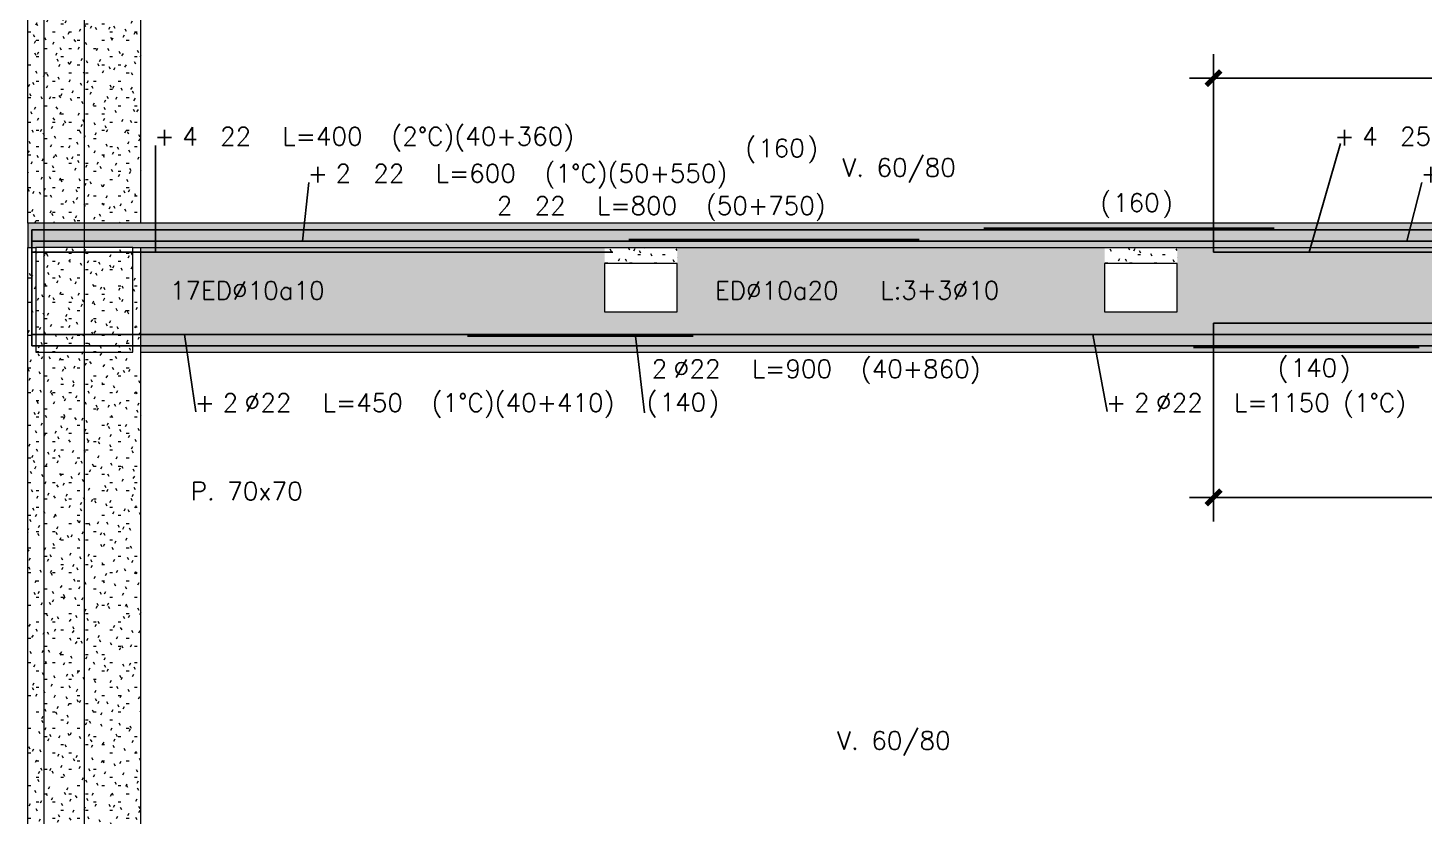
# Model space of a CAD drawing. Extents: x -10459 to 16942, y -13088 to 14608.
# Drawn here: x 406 to 1271, y 1804 to 2292 of the extents above; entities that cross this region are included whole.
import ezdxf
from ezdxf.enums import TextEntityAlignment as Align

# ---------------------------------------------------------------- set-up
doc = ezdxf.new("R2010")
doc.units = 0
doc.header["$LTSCALE"] = 30
doc.header["$MEASUREMENT"] = 0
doc.linetypes.add("EJE1-1'$0$RLE-PROYECCION", pattern=[0.71438, 0.47625, -0.23813])
doc.layers.get('0').update_dxf_attribs({"linetype": 'CONTINUOUS'})
doc.layers.add("EJE1-1'$0$RLA-ACHURADO", color=30, linetype="EJE1-1'$0$RLE-PROYECCION", lineweight=15, transparency=0.7)
for name, color, linetype, lineweight in [("EJE1-1'$0$RLA-CONTORNO", 30, 'CONTINUOUS', 15), ("EJE1-1'$0$RLA-EJES", 1, 'CONTINUOUS', 9), ("EJE1-1'$0$RLA-TEXTOS-1", 9, 'CONTINUOUS', 9)]:
    doc.layers.add(name, color=color, linetype=linetype, lineweight=lineweight)
doc.layers.add("EJE1-1'$0$RLA-FE", color=7, linetype='CONTINUOUS')
doc.layers.add("EJE1-1'$0$RLA-TEXTOS-FE", color=9, linetype='CONTINUOUS')
doc.styles.add("EJE1-1'$0$RomanS", font='romans.shx', dxfattribs={"height": 11.25})
doc.dimstyles.new("EJE1-1'$0$ING50", dxfattribs={"dimscale": 50, "dimtxt": 0.27, "dimasz": 0.3, "dimexe": 0, "dimexo": 0, "dimgap": 0.1, "dimtad": 1, "dimdec": 1, "dimzin": 12, "dimdsep": 46, "dimtxsty": "EJE1-1'$0$RomanS", "dimblk": "EJE1-1'$0$TICK1", "dimblk1": "EJE1-1'$0$TICK1", "dimblk2": "EJE1-1'$0$TICK1", "dimcen": 0.09, "dimclrd": 2, "dimclre": 1, "dimclrt": 3, "dimadec": 0, "dimazin": 0, "dimtfac": 1, "dimtdec": 0, "dimtix": 1, "dimtmove": 2, "dimatfit": 3, "dimldrblk": "EJE1-1'$0$TICK1", "dimfxl": 0, "dimfxlon": 1, "dimtolj": 1, "dimtzin": 0, "dimarcsym": 0})
pattern_1 = [(0, (-234.281, -2576.79), (20.32, 5.08), [1.676, -13.564, 1.676, -13.564, -81.28]), (0, (-234.281, -2576.79), (20.32, 5.08), [-30.48, 1.676, -28.804, 1.676, -13.564, -35.56]), (0, (-234.281, -2576.79), (20.32, 5.08), [-76.2, 1.676, -8.484, 1.676, -23.724]), (120, (-226.661, -2574.25), (-14.559409, 15.057636), [1.676, -13.564, 1.676, -13.564, -81.28]), (120, (-226.661, -2574.25), (-14.559409, 15.057636), [-30.48, 1.676, -28.804, 1.676, -13.564, -35.56]), (120, (-226.661, -2574.25), (-14.559409, 15.057636), [-76.2, 1.676, -8.484, 1.676, -23.724]), (240, (-224.121, -2564.09), (-5.760591, -20.137636), [1.676, -13.564, 1.676, -13.564, -81.28]), (240, (-224.121, -2564.09), (-5.760591, -20.137636), [-30.48, 1.676, -28.804, 1.676, -13.564, -35.56]), (240, (-224.121, -2564.09), (-5.760591, -20.137636), [-76.2, 1.676, -8.484, 1.676, -23.724])]

# ---------------------------------------------------------------- blocks, each defined once
blk = doc.blocks.new('*U101')
at = {"layer": "EJE1-1'$0$RLA-FE"}
for p, q in [((0, -50), (0, 0)), ((0, 0), (668.21, 0)), ((668.21, 0), (718.21, 0)), ((718.21, 0), (750, 0)), ((750, 0), (750, 0))]:
    blk.add_line(p, q, dxfattribs=at)
at = {"layer": "EJE1-1'$0$RLA-FE", "color": 3, "style": "EJE1-1'$0$RomanS", "flags": 8}
for tag, p in [('F=', (283.44, 9.32)), ('NUM', (297.85, 9.32))]:
    blk.add_attdef(tag, text='', height=11.25, dxfattribs=at).set_placement(p, align=Align.RIGHT)
at = {"layer": "EJE1-1'$0$RLA-FE", "color": 3, "style": "EJE1-1'$0$RomanS"}
for tag, p, flags in [('PHI', (301.74, 9.54), 14), ('DIAM', (311.6, 9.32), 12), ('MINUS', (333.62, 9.32), 13), ('MARK', (347.01, 9.32), 13), ('TEXTO_FE1', (350.31, 9.32), 8), ('TEXTO_FE2', (417.83, 9.34), 8), ('TIPO', (373.8, -75.78), 13), ('NVECES', (359.93, -94.72), 13), ('NUMFE', (363.86, -114.48), 13), ('CAPA', (372.06, -133.6), 13), ('DESPLAZA', (278.34, -151.59), 13), ('ESPACIO', (284.39, -169.95), 13), ('CANT', (298.23, -188.75), 13)]:
    blk.add_attdef(tag, p, '', height=11.25, dxfattribs=dict(at, flags=flags))
blk = doc.blocks.new('*U92')
at = {"layer": "EJE1-1'$0$RLA-FE"}
for q in [(0, 0), (1068.21, 0)]:
    blk.add_line((0, 0), q, dxfattribs=at)
at = {"layer": "EJE1-1'$0$RLA-FE", "color": 3, "style": "EJE1-1'$0$RomanS", "flags": 8}
for tag, p in [('F=', (483.44, 9.32)), ('NUM', (497.85, 9.32))]:
    blk.add_attdef(tag, text='', height=11.25, dxfattribs=at).set_placement(p, align=Align.RIGHT)
at = {"layer": "EJE1-1'$0$RLA-FE", "color": 3, "style": "EJE1-1'$0$RomanS"}
for tag, p, flags in [('PHI', (501.74, 9.54), 14), ('DIAM', (511.6, 9.32), 12), ('MINUS', (533.62, 9.32), 13), ('MARK', (547.01, 9.32), 13), ('TEXTO_FE1', (550.31, 9.32), 8), ('TEXTO_FE2', (617.83, 9.34), 8), ('TIPO', (573.8, -75.78), 13), ('NVECES', (559.93, -94.72), 13), ('NUMFE', (563.86, -114.48), 13), ('CAPA', (572.06, -133.6), 13), ('DESPLAZA', (278.34, -151.59), 13), ('ESPACIO', (284.39, -169.95), 13), ('CANT', (298.23, -188.75), 13)]:
    blk.add_attdef(tag, p, '', height=11.25, dxfattribs=dict(at, flags=flags))
blk = doc.blocks.new('*U105')
at = {"layer": "EJE1-1'$0$RLA-FE", "color": 6}
blk.add_line((0, 1), (180, 1), dxfattribs=at)
at = {"layer": "EJE1-1'$0$RLA-FE", "color": 3, "style": "EJE1-1'$0$RomanS", "flags": 8}
for tag, p in [('(', (75.66, 11.14)), ('EMP', (94.68, 11.14)), (')', (113.99, 11.14))]:
    blk.add_attdef(tag, text='', height=11.25, dxfattribs=at).set_placement(p, align=Align.CENTER)
blk = doc.blocks.new('*U93')
at = {"layer": "EJE1-1'$0$RLA-FE"}
for p, q in [((0, -50), (0, 0)), ((0, 0), (468.21, 0)), ((468.21, 0), (518.21, 0)), ((518.21, 0), (550, 0)), ((550, 0), (550, 0))]:
    blk.add_line(p, q, dxfattribs=at)
at = {"layer": "EJE1-1'$0$RLA-FE", "color": 3, "style": "EJE1-1'$0$RomanS", "flags": 8}
for tag, p in [('F=', (183.44, 36.32)), ('NUM', (197.85, 36.32))]:
    blk.add_attdef(tag, text='', height=11.25, dxfattribs=at).set_placement(p, align=Align.RIGHT)
at = {"layer": "EJE1-1'$0$RLA-FE", "color": 3, "style": "EJE1-1'$0$RomanS"}
for tag, p, flags in [('PHI', (201.74, 36.54), 14), ('DIAM', (211.6, 36.32), 12), ('MINUS', (233.62, 36.32), 13), ('MARK', (247.01, 36.32), 13), ('TEXTO_FE1', (250.31, 36.32), 8), ('TEXTO_FE2', (317.83, 36.34), 8), ('TIPO', (273.8, -75.78), 13), ('NVECES', (259.93, -94.72), 13), ('NUMFE', (263.86, -114.48), 13), ('CAPA', (272.06, -133.6), 13), ('DESPLAZA', (278.34, -151.59), 13), ('ESPACIO', (284.39, -169.95), 13), ('CANT', (298.23, -188.75), 13)]:
    blk.add_attdef(tag, p, '', height=11.25, dxfattribs=dict(at, flags=flags))
blk = doc.blocks.new('*U94')
at = {"layer": "EJE1-1'$0$RLA-FE"}
for q in [(0, 0), (1068.21, 0)]:
    blk.add_line((0, 0), q, dxfattribs=at)
at = {"layer": "EJE1-1'$0$RLA-FE", "color": 3, "style": "EJE1-1'$0$RomanS", "flags": 8}
for tag, p in [('F=', (483.44, 36.32)), ('NUM', (497.85, 36.32))]:
    blk.add_attdef(tag, text='', height=11.25, dxfattribs=at).set_placement(p, align=Align.RIGHT)
at = {"layer": "EJE1-1'$0$RLA-FE", "color": 3, "style": "EJE1-1'$0$RomanS"}
for tag, p, flags in [('PHI', (501.74, 36.54), 14), ('DIAM', (511.6, 36.32), 12), ('MINUS', (533.62, 36.32), 13), ('MARK', (547.01, 36.32), 13), ('TEXTO_FE1', (550.31, 36.32), 8), ('TEXTO_FE2', (617.83, 36.34), 8), ('TIPO', (573.8, -75.78), 13), ('NVECES', (559.93, -94.72), 13), ('NUMFE', (563.86, -114.48), 13), ('CAPA', (572.06, -133.6), 13), ('DESPLAZA', (278.34, -151.59), 13), ('ESPACIO', (284.39, -169.95), 13), ('CANT', (298.23, -188.75), 13)]:
    blk.add_attdef(tag, p, '', height=11.25, dxfattribs=dict(at, flags=flags))
blk = doc.blocks.new('*U120')
at = {"layer": "EJE1-1'$0$RLA-FE", "color": 6}
blk.add_line((0, 1), (180, 1), dxfattribs=at)
at = {"layer": "EJE1-1'$0$RLA-FE", "color": 3, "style": "EJE1-1'$0$RomanS", "flags": 8}
for tag, p in [('(', (75.66, 52.02)), ('EMP', (94.68, 52.02)), (')', (113.99, 52.02))]:
    blk.add_attdef(tag, text='', height=11.25, dxfattribs=at).set_placement(p, align=Align.CENTER)
blk = doc.blocks.new('*U205')
at = {"layer": "EJE1-1'$0$RLA-FE"}
for p, q in [((0, 0), (0, 0)), ((0, 0), (518.21, 0)), ((518.21, 0), (568.21, 0)), ((568.21, 0), (600, 0)), ((600, 0), (600, 0))]:
    blk.add_line(p, q, dxfattribs=at)
at = {"layer": "EJE1-1'$0$RLA-FE", "color": 3, "style": "EJE1-1'$0$RomanS", "flags": 8}
for tag, p in [('F=', (87.37, 66.32)), ('NUM', (101.78, 66.32))]:
    blk.add_attdef(tag, text='', height=11.25, dxfattribs=at).set_placement(p, align=Align.RIGHT)
at = {"layer": "EJE1-1'$0$RLA-FE", "color": 3, "style": "EJE1-1'$0$RomanS"}
for tag, p, flags in [('PHI', (105.68, 66.54), 14), ('DIAM', (115.53, 66.32), 12), ('MINUS', (137.55, 66.32), 13), ('MARK', (150.95, 66.32), 13), ('TEXTO_FE1', (154.25, 66.32), 8), ('TEXTO_FE2', (221.77, 66.34), 8), ('TIPO', (298.8, -75.78), 13), ('NVECES', (284.93, -94.72), 13), ('NUMFE', (288.86, -114.48), 13), ('CAPA', (297.06, -133.6), 13), ('DESPLAZA', (278.34, -151.59), 13), ('ESPACIO', (284.39, -169.95), 13), ('CANT', (298.23, -188.75), 13)]:
    blk.add_attdef(tag, p, '', height=11.25, dxfattribs=dict(at, flags=flags))
blk = doc.blocks.new("EJE1-1'$0$TICK1")
at = {"color": 2}
for points in [[(0, 0), (-1, 0)], [(0, 0), (1, 0)]]:
    blk.add_lwpolyline(points, dxfattribs=at)
at = {"color": 2, "const_width": 0.2}
blk.add_lwpolyline([(-0.3, -0.3), (0.3, 0.3)], dxfattribs=at)
blk = doc.blocks.new('*D115')
at = {"layer": "EJE1-1'$0$RLA-FE", "color": 2, "lineweight": -2, "transparency": 16777216}
blk.add_line((-1679.52, 85), (-1409.52, 85), dxfattribs=at)
at = {"layer": "EJE1-1'$0$RLA-FE", "color": 2, "lineweight": -2, "transparency": 16777216, "xscale": 15, "yscale": 15, "zscale": 15, "rotation": 180}
blk.add_blockref("EJE1-1'$0$TICK1", (-1694.52, 85), dxfattribs=at)
at = {"layer": "EJE1-1'$0$RLA-FE", "color": 2, "lineweight": -2, "transparency": 16777216, "xscale": 15, "yscale": 15, "zscale": 15}
blk.add_blockref("EJE1-1'$0$TICK1", (-1394.52, 85), dxfattribs=at)
at = {"layer": "EJE1-1'$0$RLA-FE", "color": 3, "transparency": 16777216, "insert": (-1544.52, 95.62), "char_height": 11.25, "attachment_point": 5, "style": "EJE1-1'$0$RomanS"}
blk.add_mtext('\\A1;300', dxfattribs=at)
blk = doc.blocks.new('*U104')
at = {"layer": "EJE1-1'$0$RLA-FE"}
for p, q in [((0, -40), (0, 0)), ((0, 0), (278.21, 0)), ((278.21, 0), (328.21, 0)), ((328.21, 0), (360, 0)), ((360, 0), (360, 0))]:
    blk.add_line(p, q, dxfattribs=at)
at = {"layer": "EJE1-1'$0$RLA-FE", "color": 3, "style": "EJE1-1'$0$RomanS", "flags": 8}
for tag, p in [('F=', (88.44, 66.32)), ('NUM', (102.85, 66.32))]:
    blk.add_attdef(tag, text='', height=11.25, dxfattribs=at).set_placement(p, align=Align.RIGHT)
at = {"layer": "EJE1-1'$0$RLA-FE", "color": 3, "style": "EJE1-1'$0$RomanS"}
for tag, p, flags in [('PHI', (106.74, 66.54), 14), ('DIAM', (116.6, 66.32), 12), ('MINUS', (138.62, 66.32), 13), ('MARK', (152.01, 66.32), 13), ('TEXTO_FE1', (155.31, 66.32), 8), ('TEXTO_FE2', (222.83, 66.34), 8), ('TIPO', (178.8, -75.78), 13), ('NVECES', (164.93, -94.72), 13), ('NUMFE', (168.86, -114.48), 13), ('CAPA', (177.06, -133.6), 13), ('DESPLAZA', (278.34, -151.59), 13), ('ESPACIO', (284.39, -169.95), 13), ('CANT', (298.23, -188.75), 13)]:
    blk.add_attdef(tag, p, '', height=11.25, dxfattribs=dict(at, flags=flags))
blk = doc.blocks.new('*U204')
at = {"layer": "EJE1-1'$0$RLA-FE"}
for p, q in [((0, 40), (0, 0)), ((0, 0), (778.21, 0)), ((778.21, 0), (828.21, 0)), ((828.21, 0), (860, 0)), ((860, 0), (860, 0))]:
    blk.add_line(p, q, dxfattribs=at)
at = {"layer": "EJE1-1'$0$RLA-FE", "color": 3, "style": "EJE1-1'$0$RomanS", "flags": 8}
for tag, p in [('F=', (379.45, -19.89)), ('NUM', (393.86, -19.89))]:
    blk.add_attdef(tag, text='', height=11.25, dxfattribs=at).set_placement(p, align=Align.RIGHT)
at = {"layer": "EJE1-1'$0$RLA-FE", "color": 3, "style": "EJE1-1'$0$RomanS"}
for tag, p, flags in [('PHI', (397.76, -19.68), 12), ('DIAM', (407.61, -19.89), 12), ('MINUS', (429.63, -19.89), 13), ('MARK', (443.02, -19.89), 13), ('TEXTO_FE1', (446.32, -19.89), 8), ('TEXTO_FE2', (513.85, -19.88), 8), ('TIPO', (428.8, -57.92), 13), ('NVECES', (414.93, -76.86), 13), ('NUMFE', (418.86, -96.62), 13), ('CAPA', (427.06, -115.74), 13), ('DESPLAZA', (277.18, -134.17), 13), ('ESPACIO', (283.22, -152.53), 13), ('CANT', (297.06, -171.33), 13)]:
    blk.add_attdef(tag, p, '', height=11.25, dxfattribs=dict(at, flags=flags))
blk = doc.blocks.new('*U109')
at = {"layer": "EJE1-1'$0$RLA-FE"}
for p, q in [((0, 40), (0, 0)), ((0, 0), (328.21, 0)), ((328.21, 0), (378.21, 0)), ((378.21, 0), (410, 0)), ((410, 0), (410, 0))]:
    blk.add_line(p, q, dxfattribs=at)
at = {"layer": "EJE1-1'$0$RLA-FE", "color": 3, "style": "EJE1-1'$0$RomanS", "flags": 8}
for tag, p in [('F=', (113.44, -47.89)), ('NUM', (127.85, -47.89))]:
    blk.add_attdef(tag, text='', height=11.25, dxfattribs=at).set_placement(p, align=Align.RIGHT)
at = {"layer": "EJE1-1'$0$RLA-FE", "color": 3, "style": "EJE1-1'$0$RomanS"}
for tag, p, flags in [('PHI', (131.74, -47.68), 12), ('DIAM', (141.6, -47.89), 12), ('MINUS', (163.62, -47.89), 13), ('MARK', (177.01, -47.89), 13), ('TEXTO_FE1', (180.31, -47.89), 8), ('TEXTO_FE2', (247.83, -47.88), 8), ('TIPO', (203.8, -57.92), 13), ('NVECES', (189.93, -76.86), 13), ('NUMFE', (193.86, -96.62), 13), ('CAPA', (202.06, -115.74), 13), ('DESPLAZA', (277.18, -134.17), 13), ('ESPACIO', (283.22, -152.53), 13), ('CANT', (297.06, -171.33), 13)]:
    blk.add_attdef(tag, p, '', height=11.25, dxfattribs=dict(at, flags=flags))
blk = doc.blocks.new('*U96')
at = {"layer": "EJE1-1'$0$RLA-FE"}
for q in [(0, 0), (918.21, 0)]:
    blk.add_line((0, 0), q, dxfattribs=at)
at = {"layer": "EJE1-1'$0$RLA-FE", "color": 3, "style": "EJE1-1'$0$RomanS", "flags": 8}
for tag, p in [('F=', (408.44, -47.89)), ('NUM', (422.85, -47.89))]:
    blk.add_attdef(tag, text='', height=11.25, dxfattribs=at).set_placement(p, align=Align.RIGHT)
at = {"layer": "EJE1-1'$0$RLA-FE", "color": 3, "style": "EJE1-1'$0$RomanS"}
for tag, p, flags in [('PHI', (426.74, -47.68), 12), ('DIAM', (436.6, -47.89), 12), ('MINUS', (458.62, -47.89), 13), ('MARK', (472.01, -47.89), 13), ('TEXTO_FE1', (475.31, -47.89), 8), ('TEXTO_FE2', (542.83, -47.88), 8), ('TIPO', (498.8, -57.92), 13), ('NVECES', (484.93, -76.86), 13), ('NUMFE', (488.86, -96.62), 13), ('CAPA', (497.06, -115.74), 13), ('DESPLAZA', (277.18, -134.17), 13), ('ESPACIO', (283.22, -152.53), 13), ('CANT', (297.06, -171.33), 13)]:
    blk.add_attdef(tag, p, '', height=11.25, dxfattribs=dict(at, flags=flags))
blk = doc.blocks.new('*U203')
at = {"layer": "EJE1-1'$0$RLA-FE", "color": 6}
blk.add_line((0, -1), (140, -1), dxfattribs=at)
at = {"layer": "EJE1-1'$0$RLA-FE", "color": 3, "style": "EJE1-1'$0$RomanS", "flags": 8}
for tag, p in [('(', (114.48, -47.61)), (')', (152.81, -47.61)), ('EMP', (133.5, -47.61))]:
    blk.add_attdef(tag, text='', height=11.25, dxfattribs=at).set_placement(p, align=Align.CENTER)
blk = doc.blocks.new('*U201')
at = {"layer": "EJE1-1'$0$RLA-FE"}
for q in [(0, 0), (1068.21, 0)]:
    blk.add_line((0, 0), q, dxfattribs=at)
at = {"layer": "EJE1-1'$0$RLA-FE", "color": 3, "style": "EJE1-1'$0$RomanS", "flags": 8}
for tag, p in [('F=', (452.86, -19.89)), ('NUM', (467.27, -19.89))]:
    blk.add_attdef(tag, text='', height=11.25, dxfattribs=at).set_placement(p, align=Align.RIGHT)
at = {"layer": "EJE1-1'$0$RLA-FE", "color": 3, "style": "EJE1-1'$0$RomanS"}
for tag, p, flags in [('PHI', (471.16, -19.68), 12), ('DIAM', (481.02, -19.89), 12), ('MINUS', (503.04, -19.89), 13), ('MARK', (516.43, -19.89), 13), ('TEXTO_FE1', (519.73, -19.89), 8), ('TEXTO_FE2', (587.25, -19.88), 8), ('TIPO', (573.8, -57.92), 13), ('NVECES', (559.93, -76.86), 13), ('NUMFE', (563.86, -96.62), 13), ('CAPA', (572.06, -115.74), 13), ('DESPLAZA', (277.18, -134.17), 13), ('ESPACIO', (283.22, -152.53), 13), ('CANT', (297.06, -171.33), 13)]:
    blk.add_attdef(tag, p, '', height=11.25, dxfattribs=dict(at, flags=flags))
blk = doc.blocks.new('*U82')
at = {"layer": "EJE1-1'$0$RLA-FE", "color": 6}
blk.add_line((0, -1), (140, -1), dxfattribs=at)
at = {"layer": "EJE1-1'$0$RLA-FE", "color": 3, "style": "EJE1-1'$0$RomanS", "flags": 8}
for tag, p in [('(', (55.66, -19.26)), ('EMP', (74.68, -19.26)), (')', (93.99, -19.26))]:
    blk.add_attdef(tag, text='', height=11.25, dxfattribs=at).set_placement(p, align=Align.CENTER)
blk = doc.blocks.new('*U202')
at = {"layer": "EJE1-1'$0$RLA-FE"}
for q in [(0, 0), (1118.21, 0)]:
    blk.add_line((0, 0), q, dxfattribs=at)
at = {"layer": "EJE1-1'$0$RLA-FE", "color": 3, "style": "EJE1-1'$0$RomanS"}
for tag, p, flags in [('TIPO', (598.8, -57.92), 13), ('PHI', (453.51, -72.68), 12), ('DIAM', (463.36, -72.89), 12), ('MINUS', (485.38, -72.89), 13), ('MARK', (498.77, -72.89), 13), ('TEXTO_FE1', (502.08, -72.89), 8), ('TEXTO_FE2', (569.6, -72.88), 8), ('NVECES', (584.93, -76.86), 13), ('NUMFE', (588.86, -96.62), 13), ('CAPA', (597.06, -115.74), 13), ('DESPLAZA', (277.18, -134.17), 13), ('ESPACIO', (283.22, -152.53), 13), ('CANT', (297.06, -171.33), 13)]:
    blk.add_attdef(tag, p, '', height=11.25, dxfattribs=dict(at, flags=flags))
at = {"layer": "EJE1-1'$0$RLA-FE", "color": 3, "style": "EJE1-1'$0$RomanS", "flags": 8}
for tag, p in [('F=', (435.2, -72.89)), ('NUM', (449.61, -72.89))]:
    blk.add_attdef(tag, text='', height=11.25, dxfattribs=at).set_placement(p, align=Align.RIGHT)
blk = doc.blocks.new('*D116')
at = {"layer": "EJE1-1'$0$RLA-FE", "color": 2, "lineweight": -2, "transparency": 16777216}
blk.add_line((-1679.52, -175), (-1409.52, -175), dxfattribs=at)
at = {"layer": "EJE1-1'$0$RLA-FE", "color": 2, "lineweight": -2, "transparency": 16777216, "xscale": 15, "yscale": 15, "zscale": 15, "rotation": 180}
blk.add_blockref("EJE1-1'$0$TICK1", (-1694.52, -175), dxfattribs=at)
at = {"layer": "EJE1-1'$0$RLA-FE", "color": 2, "lineweight": -2, "transparency": 16777216, "xscale": 15, "yscale": 15, "zscale": 15}
blk.add_blockref("EJE1-1'$0$TICK1", (-1394.52, -175), dxfattribs=at)
at = {"layer": "EJE1-1'$0$RLA-FE", "color": 3, "transparency": 16777216, "insert": (-1544.52, -164.38), "char_height": 11.25, "attachment_point": 5, "style": "EJE1-1'$0$RomanS"}
blk.add_mtext('\\A1;300', dxfattribs=at)
blk = doc.blocks.new("EJE1-1'")
at = {"layer": "EJE1-1'$0$RLA-ACHURADO"}
h = blk.add_hatch(dxfattribs=at)
h.set_pattern_fill('SAND - DENSE', color=256, style=0, pattern_type=2)
h.set_pattern_definition(pattern_1)
h.paths.add_polyline_path([(-2364.519, -5), (-2359.519, -5), (-2359.519, 376), (-2364.519, 376), (-2364.519, 311), (-2424.519, 311), (-2424.519, 376), (-2429.519, 376), (-2429.519, -5), (-2424.519, -5)], flags=0)
h = blk.add_hatch(dxfattribs=at)
h.set_pattern_fill('SAND - DENSE', color=256, style=0, pattern_type=2)
h.set_pattern_definition(pattern_1)
h.paths.add_polyline_path([(-2429.52, -20), (1625.481, -20), (1625.481, -5), (-2429.52, -5)], flags=0)
h = blk.add_hatch(dxfattribs=at)
h.set_pattern_fill('SAND - DENSE', color=256, style=0, pattern_type=2)
h.set_pattern_definition(pattern_1)
h.paths.add_polyline_path([(-2364.519, -401), (-2359.519, -401), (-2359.519, -20), (-2364.519, -20), (-2364.519, -85), (-2424.519, -85), (-2424.519, -20), (-2429.519, -20), (-2429.519, -401), (-2409.52, -401)], flags=0)
h = blk.add_hatch(dxfattribs=at)
h.set_pattern_fill('SAND - DENSE', color=256, style=0, pattern_type=2)
h.set_pattern_definition(pattern_1)
h.paths.add_polyline_path([(-2364.519, -85), (-2364.519, -20), (-2424.519, -20), (-2424.519, -85)], flags=0)
h = blk.add_hatch(dxfattribs=at)
h.set_pattern_fill('SAND - DENSE', color=256, style=0, pattern_type=2)
h.set_pattern_definition(pattern_1)
h.paths.add_polyline_path([(-1762.019, -60), (-1762.019, -20), (-2027.019, -20), (-2027.019, -60), (-2072.019, -60), (-2072.019, -20), (-2359.519, -20), (-2359.519, -85), (-1429.519, -85), (-1429.519, -20), (-1717.019, -20), (-1717.019, -60)])
h = blk.add_hatch(dxfattribs=at)
h.set_pattern_fill('SAND - DENSE', color=256, style=0, pattern_type=2)
h.set_pattern_definition([(0, (-3381.781, -2521.79), (20.32, 5.08), [1.676, -13.564, 1.676, -13.564, -81.28]), (0, (-3381.781, -2521.79), (20.32, 5.08), [-30.48, 1.676, -28.804, 1.676, -13.564, -35.56]), (0, (-3381.781, -2521.79), (20.32, 5.08), [-76.2, 1.676, -8.484, 1.676, -23.724]), (120, (-3374.161, -2519.25), (-14.559409, 15.057636), [1.676, -13.564, 1.676, -13.564, -81.28]), (120, (-3374.161, -2519.25), (-14.559409, 15.057636), [-30.48, 1.676, -28.804, 1.676, -13.564, -35.56]), (120, (-3374.161, -2519.25), (-14.559409, 15.057636), [-76.2, 1.676, -8.484, 1.676, -23.724]), (240, (-3371.621, -2509.09), (-5.760591, -20.137636), [1.676, -13.564, 1.676, -13.564, -81.28]), (240, (-3371.621, -2509.09), (-5.760591, -20.137636), [-30.48, 1.676, -28.804, 1.676, -13.564, -35.56]), (240, (-3371.621, -2509.09), (-5.760591, -20.137636), [-76.2, 1.676, -8.484, 1.676, -23.724])])
h.paths.add_polyline_path([(-2027.019, -30), (-2027.019, -20), (-2072.019, -20), (-2072.019, -30)])
h = blk.add_hatch(dxfattribs=at)
h.set_pattern_fill('SAND - DENSE', color=256, style=0, pattern_type=2)
h.set_pattern_definition([(0, (-3071.781, -2521.79), (20.32, 5.08), [1.676, -13.564, 1.676, -13.564, -81.28]), (0, (-3071.781, -2521.79), (20.32, 5.08), [-30.48, 1.676, -28.804, 1.676, -13.564, -35.56]), (0, (-3071.781, -2521.79), (20.32, 5.08), [-76.2, 1.676, -8.484, 1.676, -23.724]), (120, (-3064.161, -2519.25), (-14.559409, 15.057636), [1.676, -13.564, 1.676, -13.564, -81.28]), (120, (-3064.161, -2519.25), (-14.559409, 15.057636), [-30.48, 1.676, -28.804, 1.676, -13.564, -35.56]), (120, (-3064.161, -2519.25), (-14.559409, 15.057636), [-76.2, 1.676, -8.484, 1.676, -23.724]), (240, (-3061.621, -2509.09), (-5.760591, -20.137636), [1.676, -13.564, 1.676, -13.564, -81.28]), (240, (-3061.621, -2509.09), (-5.760591, -20.137636), [-30.48, 1.676, -28.804, 1.676, -13.564, -35.56]), (240, (-3061.621, -2509.09), (-5.760591, -20.137636), [-76.2, 1.676, -8.484, 1.676, -23.724])])
h.paths.add_polyline_path([(-1717.019, -30), (-1717.019, -20), (-1762.019, -20), (-1762.019, -30)])
at = {"layer": "EJE1-1'$0$RLA-CONTORNO"}
for p, q in [((-2429.519, -5), (-2429.519, 376)), ((-2359.519, -5), (-2359.519, 376)), ((2140.481, -5), (-2429.52, -5)), ((-2429.52, -5), (-2429.52, -20)), ((-2429.52, -20), (-2424.519, -20)), ((-2429.519, -401), (-2429.519, -20)), ((-2424.519, -20), (-2424.519, -85)), ((-2364.524, -20), (-2424.514, -20)), ((-2364.519, -20), (-1424.519, -20)), ((-2364.519, -85), (-2364.519, -20)), ((-2359.519, -401), (-2359.519, -20)), ((-2424.519, -85), (-2364.519, -85)), ((-2359.519, -85), (-1429.519, -85))]:
    blk.add_line(p, q, dxfattribs=at)
for points in [[(-2072.019, -60), (-2027.019, -60), (-2027.019, -30), (-2072.019, -30)], [(-1762.019, -60), (-1717.019, -60), (-1717.019, -30), (-1762.019, -30)]]:
    blk.add_lwpolyline(points, close=True, dxfattribs=at)
at = {"layer": "EJE1-1'$0$RLA-EJES"}
for p, q in [((-2419.52, -973.112), (-2419.52, 1463)), ((-2394.519, -973.112), (-2394.519, 1435.349))]:
    blk.add_line(p, q, dxfattribs=at)
at = {"layer": "EJE1-1'$0$RLA-FE", "color": 1}
for p, q in [((-1694.519, -23), (-1694.519, 100)), ((-1694.519, -67), (-1694.519, -190))]:
    blk.add_line(p, q, dxfattribs=at)
at = {"layer": "EJE1-1'$0$RLA-FE", "color": 2}
for p, q in [((-2350.365, 43.324), (-2350.365, -23)), ((-1615.857, 44.583), (-1635.322, -23)), ((-2259.267, -16), (-2255.365, 20.324)), ((-1565.365, 20.324), (-1574.758, -16)), ((-2325.365, -121.895), (-2332.476, -74)), ((-2047.339, -122.584), (-2052.797, -75)), ((-1760.57, -121.803), (-1769.376, -74))]:
    blk.add_line(p, q, dxfattribs=at)
at = {"layer": "EJE1-1'$0$RLA-FE"}
ref = blk.add_blockref('*U104', (-2427.019, -23), dxfattribs=at)
ref.add_attrib('DIAM', '22', (-2310.419, 43.324), dxfattribs={"color": 3, "height": 11.25, "style": "EJE1-1'$0$RomanS"})
ref.add_attrib('NUM', '4', dxfattribs={"color": 3, "height": 11.25, "style": "EJE1-1'$0$RomanS"}).set_placement((-2324.17, 43.324), align=Align.RIGHT)
ref.add_attrib('TEXTO_FE1', 'L=400', (-2271.708, 43.324), dxfattribs={"color": 3, "height": 11.25, "style": "EJE1-1'$0$RomanS"})
ref.add_attrib('TEXTO_FE2', '(2°C)(40+360)', (-2204.186, 43.342), dxfattribs={"color": 3, "height": 11.25, "style": "EJE1-1'$0$RomanS"})
ref.add_attrib('F=', '+', dxfattribs={"color": 3, "height": 11.25, "style": "EJE1-1'$0$RomanS"}).set_placement((-2338.579, 43.324), align=Align.RIGHT)
ref = blk.add_blockref('*U205', (-1694.519, -23), dxfattribs=at)
ref.add_attrib('DIAM', '25', (-1578.985, 43.324), dxfattribs={"color": 3, "height": 11.25, "style": "EJE1-1'$0$RomanS"})
ref.add_attrib('NUM', '4', dxfattribs={"color": 3, "height": 11.25, "style": "EJE1-1'$0$RomanS"}).set_placement((-1592.736, 43.324), align=Align.RIGHT)
ref.add_attrib('TEXTO_FE1', 'L=600', (-1540.273, 43.324), dxfattribs={"color": 3, "height": 11.25, "style": "EJE1-1'$0$RomanS"})
ref.add_attrib('TEXTO_FE2', '(2°C)', (-1472.751, 43.342), dxfattribs={"color": 3, "height": 11.25, "style": "EJE1-1'$0$RomanS"})
ref.add_attrib('F=', '+', dxfattribs={"color": 3, "height": 11.25, "style": "EJE1-1'$0$RomanS"}).set_placement((-1607.145, 43.324), align=Align.RIGHT)
ref = blk.add_blockref('*U120', (-2057.019, -16), dxfattribs=at)
ref.add_attrib('EMP', '160', dxfattribs={"color": 3, "height": 11.25, "style": "EJE1-1'$0$RomanS"}).set_placement((-1962.337, 36.016), align=Align.CENTER)
ref.add_attrib('(', '(', dxfattribs={"color": 3, "height": 11.25, "style": "EJE1-1'$0$RomanS"}).set_placement((-1981.363, 36.016), align=Align.CENTER)
ref.add_attrib(')', ')', dxfattribs={"color": 3, "height": 11.25, "style": "EJE1-1'$0$RomanS"}).set_placement((-1943.024, 36.016), align=Align.CENTER)
ref = blk.add_blockref('*U93', (-2427.019, -16), dxfattribs=at)
ref.add_attrib('DIAM', '22', (-2215.419, 20.324), dxfattribs={"color": 3, "height": 11.25, "style": "EJE1-1'$0$RomanS"})
ref.add_attrib('NUM', '2', dxfattribs={"color": 3, "height": 11.25, "style": "EJE1-1'$0$RomanS"}).set_placement((-2229.17, 20.324), align=Align.RIGHT)
ref.add_attrib('TEXTO_FE1', 'L=600', (-2176.708, 20.324), dxfattribs={"color": 3, "height": 11.25, "style": "EJE1-1'$0$RomanS"})
ref.add_attrib('TEXTO_FE2', '(1°C)(50+550)', (-2109.186, 20.342), dxfattribs={"color": 3, "height": 11.25, "style": "EJE1-1'$0$RomanS"})
ref.add_attrib('F=', '+', dxfattribs={"color": 3, "height": 11.25, "style": "EJE1-1'$0$RomanS"}).set_placement((-2243.579, 20.324), align=Align.RIGHT)
ref = blk.add_blockref('*U94', (-2037.019, -16), dxfattribs=at)
ref.add_attrib('F=', '+', dxfattribs={"color": 3, "height": 11.25, "style": "EJE1-1'$0$RomanS"}).set_placement((-1553.579, 20.324), align=Align.RIGHT)
ref = blk.add_blockref('*U101', (-2427.019, -9), dxfattribs=at)
ref.add_attrib('DIAM', '22', (-2115.419, 0.324), dxfattribs={"color": 3, "height": 11.25, "style": "EJE1-1'$0$RomanS"})
ref.add_attrib('NUM', '2', dxfattribs={"color": 3, "height": 11.25, "style": "EJE1-1'$0$RomanS"}).set_placement((-2129.17, 0.324), align=Align.RIGHT)
ref.add_attrib('TEXTO_FE1', 'L=800', (-2076.708, 0.324), dxfattribs={"color": 3, "height": 11.25, "style": "EJE1-1'$0$RomanS"})
ref.add_attrib('TEXTO_FE2', '(50+750)', (-2009.186, 0.342), dxfattribs={"color": 3, "height": 11.25, "style": "EJE1-1'$0$RomanS"})
ref = blk.add_blockref('*U105', (-1837.019, -9), dxfattribs=at)
ref.add_attrib('EMP', '160', dxfattribs={"color": 3, "height": 11.25, "style": "EJE1-1'$0$RomanS"}).set_placement((-1742.337, 2.143), align=Align.CENTER)
ref.add_attrib('(', '(', dxfattribs={"color": 3, "height": 11.25, "style": "EJE1-1'$0$RomanS"}).set_placement((-1761.363, 2.143), align=Align.CENTER)
ref.add_attrib(')', ')', dxfattribs={"color": 3, "height": 11.25, "style": "EJE1-1'$0$RomanS"}).set_placement((-1723.024, 2.143), align=Align.CENTER)
for name, p in [('*U92', (-1837.019, -9)), ('*U202', (-1694.519, -67)), ('*U201', (-1707.02, -81))]:
    blk.add_blockref(name, p, dxfattribs=at)
ref = blk.add_blockref('*U109', (-2427.019, -74), dxfattribs=at)
ref.add_attrib('DIAM', '22', (-2285.419, -121.895), dxfattribs={"color": 3, "height": 11.25, "style": "EJE1-1'$0$RomanS"})
ref.add_attrib('NUM', '2', dxfattribs={"color": 3, "height": 11.25, "style": "EJE1-1'$0$RomanS"}).set_placement((-2299.17, -121.895), align=Align.RIGHT)
ref.add_attrib('TEXTO_FE1', 'L=450', (-2246.708, -121.895), dxfattribs={"color": 3, "height": 11.25, "style": "EJE1-1'$0$RomanS"})
ref.add_attrib('TEXTO_FE2', '(1°C)(40+410)', (-2179.186, -121.877), dxfattribs={"color": 3, "height": 11.25, "style": "EJE1-1'$0$RomanS"})
ref.add_attrib('PHI', '%%C', (-2295.275, -121.681), dxfattribs={"color": 3, "height": 11.25, "style": "EJE1-1'$0$RomanS"})
ref.add_attrib('F=', '+', dxfattribs={"color": 3, "height": 11.25, "style": "EJE1-1'$0$RomanS"}).set_placement((-2313.579, -121.895), align=Align.RIGHT)
ref = blk.add_blockref('*U204', (-2427.02, -81), dxfattribs=at)
ref.add_attrib('DIAM', '22', (-2019.407, -100.895), dxfattribs={"color": 3, "height": 11.25, "style": "EJE1-1'$0$RomanS"})
ref.add_attrib('NUM', '2', dxfattribs={"color": 3, "height": 11.25, "style": "EJE1-1'$0$RomanS"}).set_placement((-2033.158, -100.895), align=Align.RIGHT)
ref.add_attrib('TEXTO_FE1', 'L=900', (-1980.696, -100.895), dxfattribs={"color": 3, "height": 11.25, "style": "EJE1-1'$0$RomanS"})
ref.add_attrib('TEXTO_FE2', '(40+860)', (-1913.174, -100.877), dxfattribs={"color": 3, "height": 11.25, "style": "EJE1-1'$0$RomanS"})
ref.add_attrib('PHI', '%%C', (-2029.263, -100.681), dxfattribs={"color": 3, "height": 11.25, "style": "EJE1-1'$0$RomanS"})
ref = blk.add_blockref('*U96', (-2157.019, -74), dxfattribs=at)
ref.add_attrib('DIAM', '22', (-1720.419, -121.895), dxfattribs={"color": 3, "height": 11.25, "style": "EJE1-1'$0$RomanS"})
ref.add_attrib('NUM', '2', dxfattribs={"color": 3, "height": 11.25, "style": "EJE1-1'$0$RomanS"}).set_placement((-1734.17, -121.895), align=Align.RIGHT)
ref.add_attrib('TEXTO_FE1', 'L=1150', (-1681.708, -121.895), dxfattribs={"color": 3, "height": 11.25, "style": "EJE1-1'$0$RomanS"})
ref.add_attrib('TEXTO_FE2', '(1°C)', (-1614.186, -121.877), dxfattribs={"color": 3, "height": 11.25, "style": "EJE1-1'$0$RomanS"})
ref.add_attrib('PHI', '%%C', (-1730.275, -121.681), dxfattribs={"color": 3, "height": 11.25, "style": "EJE1-1'$0$RomanS"})
ref.add_attrib('F=', '+', dxfattribs={"color": 3, "height": 11.25, "style": "EJE1-1'$0$RomanS"}).set_placement((-1748.579, -121.895), align=Align.RIGHT)
ref = blk.add_blockref('*U203', (-2157.019, -74), dxfattribs=at)
ref.add_attrib('EMP', '140', dxfattribs={"color": 3, "height": 11.25, "style": "EJE1-1'$0$RomanS"}).set_placement((-2023.518, -121.609), align=Align.CENTER)
ref.add_attrib('(', '(', dxfattribs={"color": 3, "height": 11.25, "style": "EJE1-1'$0$RomanS"}).set_placement((-2042.544, -121.609), align=Align.CENTER)
ref.add_attrib(')', ')', dxfattribs={"color": 3, "height": 11.25, "style": "EJE1-1'$0$RomanS"}).set_placement((-2004.206, -121.609), align=Align.CENTER)
ref = blk.add_blockref('*U82', (-1707.02, -81), dxfattribs=at)
ref.add_attrib('EMP', '140', dxfattribs={"color": 3, "height": 11.25, "style": "EJE1-1'$0$RomanS"}).set_placement((-1632.338, -100.26), align=Align.CENTER)
ref.add_attrib('(', '(', dxfattribs={"color": 3, "height": 11.25, "style": "EJE1-1'$0$RomanS"}).set_placement((-1651.363, -100.26), align=Align.CENTER)
ref.add_attrib(')', ')', dxfattribs={"color": 3, "height": 11.25, "style": "EJE1-1'$0$RomanS"}).set_placement((-1613.025, -100.26), align=Align.CENTER)
at = {"layer": "EJE1-1'$0$RLA-TEXTOS-1", "char_height": 11.25, "attachment_point": 5, "style": "EJE1-1'$0$RomanS"}
for s, insert, width, line_spacing_factor in [('V. 60/80', (-1889.473, 27.75), 77.89617, 0.941778), ('P. 70x70', (-2293.868, -171.087), 129.81884, 0.983083), ('V. 60/80', (-1892.699, -327.647), 77.89617, 0.941778)]:
    blk.add_mtext(s, dxfattribs=dict(at, insert=insert, width=width, line_spacing_factor=line_spacing_factor))
at = {"layer": "EJE1-1'$0$RLA-TEXTOS-FE", "color": 9, "style": "EJE1-1'$0$RomanS"}
for s, p in [('17ED%%C10a10', (-2293.548, -52.314)), ('ED%%C10a20', (-1965.283, -52.314)), ('L:3+3%%C10', (-1864.232, -52.167))]:
    blk.add_text(s, height=11.25, dxfattribs=at).set_placement(p, align=Align.CENTER)
at = {"layer": "EJE1-1'$0$RLA-FE"}
for p1, p2, distance, picture, middle in [((-1694.519, -23), (-1394.519, -23), 108, '*D115', (-1544.519, 95.625)), ((-1694.519, -67), (-1394.519, -67), -108, '*D116', (-1544.519, -164.375))]:
    dim = blk.add_aligned_dim(p1=p1, p2=p2, distance=distance, dimstyle="EJE1-1'$0$ING50", dxfattribs=at)
    dim.commit()
    dim.dimension.update_dxf_attribs({"geometry": picture, "text_midpoint": middle})

msp = doc.modelspace()

# ---------------------------------------------------------------- block references
msp.add_blockref("EJE1-1'", (2835.3, 2176.19))

doc.saveas('drawing.dxf')
